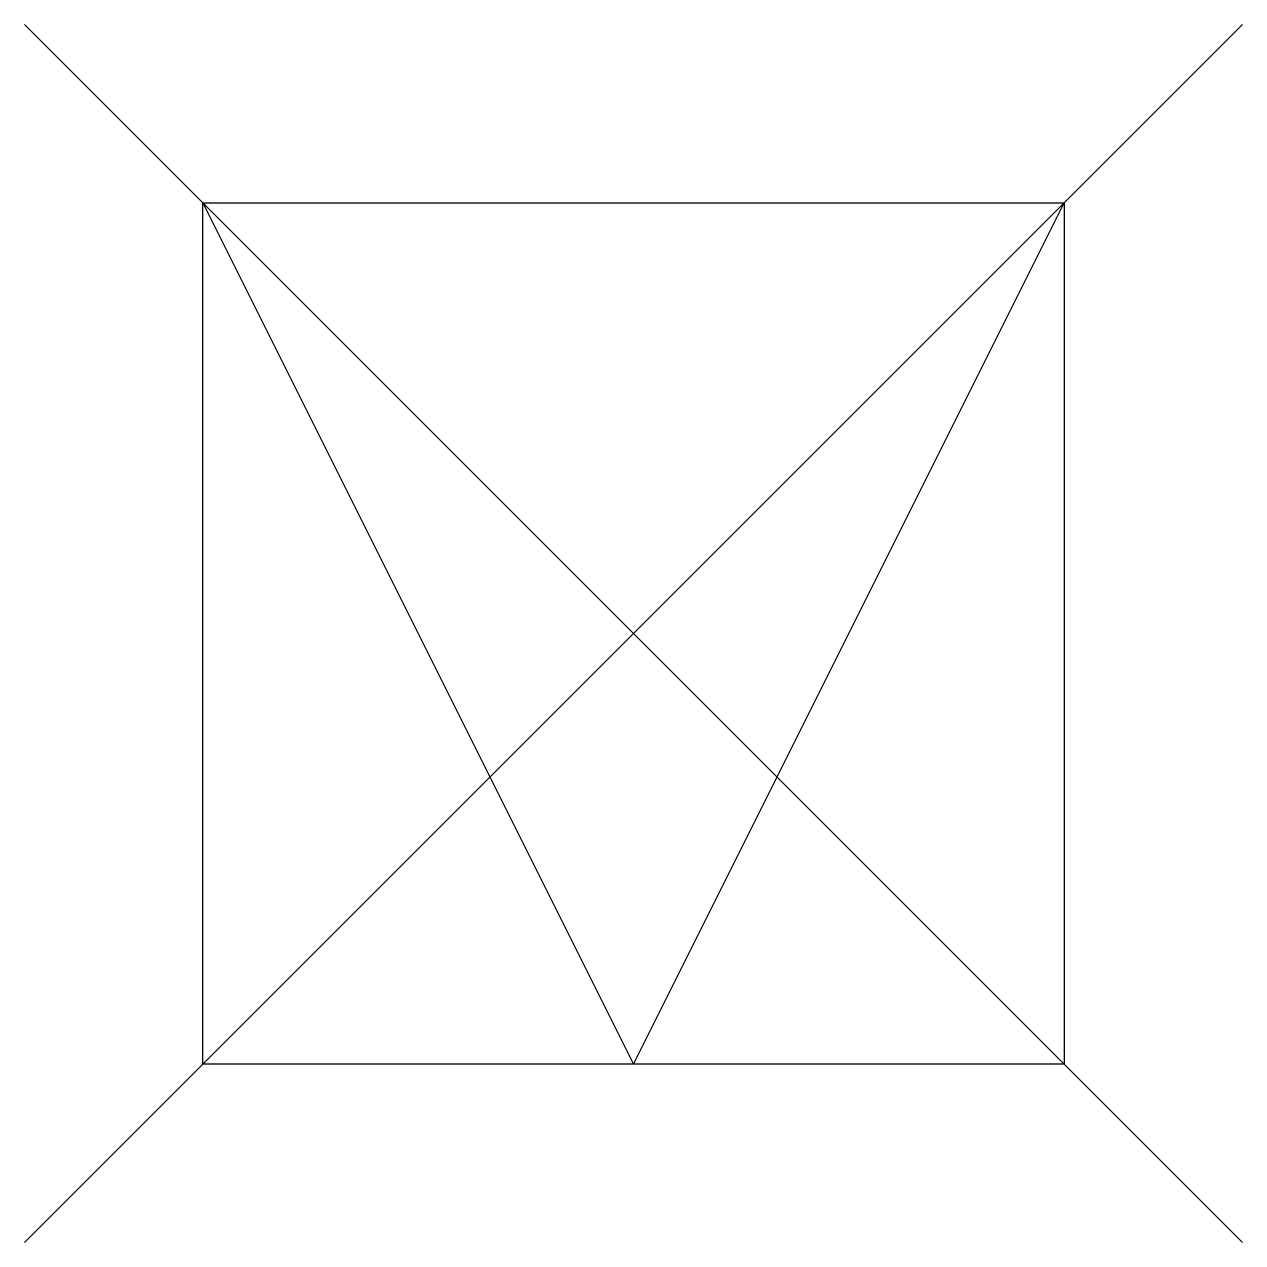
# Model space of a CAD drawing. Extents: x -0.104 to 0.604, y -0.354 to 0.354.
import ezdxf

# ---------------------------------------------------------------- set-up
doc = ezdxf.new("R2010")
doc.units = 0
doc.header["$LTSCALE"] = 0.2

msp = doc.modelspace()

# ---------------------------------------------------------------- linework, layer by layer
for p, q in [((0.25, 0), (-0.10355, 0.35355)), ((0.25, 0), (0.60355, 0.35355)), ((0, 0.25), (0.25, -0.25)), ((0.25, -0.25), (0.5, 0.25)), ((0.25, 0), (-0.10355, -0.35355)), ((0.25, 0), (0.60355, -0.35355))]:
    msp.add_line(p, q)
at = {"flags": 128}
msp.add_lwpolyline([(0, 0.25), (0.5, 0.25), (0.5, -0.25), (0, -0.25)], close=True, dxfattribs=at)

doc.saveas('drawing.dxf')
